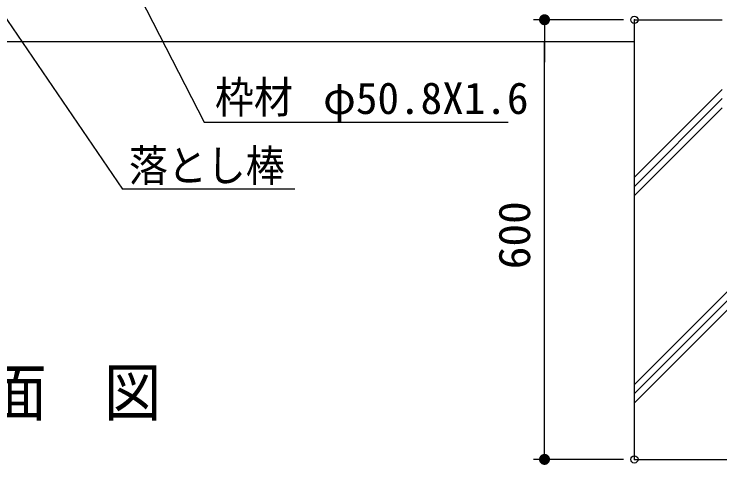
# Model space of a CAD drawing. Units: millimetres, scale not verified. Extents: x -4455 to 4455, y -3150 to 3150.
# Drawn here: x 1649 to 2612, y -981 to -366 of the extents above; entities that cross this region are included whole.
import ezdxf
from ezdxf.enums import TextEntityAlignment as Align

# ---------------------------------------------------------------- set-up
doc = ezdxf.new("R2010")
doc.units = ezdxf.units.MM
doc.header["$LTSCALE"] = 20
doc.header["$PDMODE"] = 32
doc.header["$PDSIZE"] = 10
for name, color, linetype, lineweight in [('0-2_KOUZOU', 7, 'Continuous', 25), ('0-3_SUNPOU', 1, 'Continuous', 25), ('0-4_HATCH', 4, 'Continuous', 25), ('0-5_0', 4, 'Continuous', 25), ('0-6_KISO', 7, 'Continuous', 25), ('0-9_1', 7, 'Continuous', 25)]:
    doc.layers.add(name, color=color, linetype=linetype, lineweight=lineweight)
doc.layers.add('0-7_DEFPOINTS', color=7, linetype='Continuous')
doc.styles.add('ＭＳ ゴシック', font='')
doc.styles.get('ＭＳ ゴシック').set_extended_font_data('MS Gothic')

# ---------------------------------------------------------------- blocks, each defined once
blk = doc.blocks.new('X2')
at = {"layer": '0-5_0'}
for p, q in [((87989.6, 35797.9), (89182, 36990.3)), ((87989.6, 36047.9), (88932, 36990.3)), ((87989.6, 36297.9), (88682, 36990.3)), ((84384.6, 32692.9), (86779.6, 35087.9)), ((84384.6, 32442.9), (86779.6, 34837.9)), ((84384.6, 32192.9), (86779.6, 34587.9)), ((84384.6, 27036.1), (90384.6, 33036.1)), ((84384.6, 26786.1), (90384.6, 32786.1)), ((84384.6, 26536.1), (90384.6, 32536.1)), ((87995.7, 24990.3), (90384.6, 27379.2)), ((88245.7, 24990.3), (90384.6, 27129.2)), ((88495.7, 24990.3), (90384.6, 26879.2))]:
    blk.add_line(p, q, dxfattribs=at)
blk = doc.blocks.new('M1')
at = {"layer": '0-3_SUNPOU'}
blk.add_line((-5, 0), (-38.58, 0), dxfattribs=at)
for points in [[(0, 0), (-5, 0), (-4.96, 0.63)], [(0, 0), (-4.96, -0.63), (-5, 0)], [(0, 0), (-4.96, 0.63), (-4.84, 1.24)], [(0, 0), (-4.84, -1.24), (-4.96, -0.63)], [(0, 0), (-4.84, 1.24), (-4.65, 1.84)], [(0, 0), (-4.65, -1.84), (-4.84, -1.24)], [(0, 0), (-4.65, 1.84), (-4.38, 2.41)], [(0, 0), (-4.38, -2.41), (-4.65, -1.84)], [(0, 0), (-4.38, 2.41), (-4.05, 2.94)], [(0, 0), (-4.05, -2.94), (-4.38, -2.41)], [(0, 0), (-4.05, 2.94), (-3.64, 3.42)], [(0, 0), (-3.64, -3.42), (-4.05, -2.94)], [(0, 0), (-3.64, 3.42), (-3.19, 3.85)], [(0, 0), (-3.19, -3.85), (-3.64, -3.42)], [(0, 0), (-3.19, 3.85), (-2.68, 4.22)], [(0, 0), (-2.68, -4.22), (-3.19, -3.85)], [(0, 0), (-2.68, 4.22), (-2.13, 4.52)], [(0, 0), (-2.13, -4.52), (-2.68, -4.22)], [(0, 0), (-2.13, 4.52), (-1.55, 4.76)], [(0, 0), (-1.55, -4.76), (-2.13, -4.52)], [(0, 0), (-1.55, 4.76), (-0.94, 4.91)], [(0, 0), (-0.94, -4.91), (-1.55, -4.76)], [(0, 0), (-0.94, 4.91), (-0.31, 4.99)], [(0, 0), (-0.31, -4.99), (-0.94, -4.91)], [(0, 0), (-0.31, 4.99), (0.31, 4.99)], [(0, 0), (0.31, -4.99), (-0.31, -4.99)], [(0, 0), (0.31, 4.99), (0.94, 4.91)], [(0, 0), (0.94, 4.91), (1.55, 4.76)], [(0, 0), (1.55, 4.76), (2.13, 4.52)], [(0, 0), (2.13, 4.52), (2.68, 4.22)], [(0, 0), (2.68, 4.22), (3.19, 3.85)], [(0, 0), (3.19, 3.85), (3.64, 3.42)], [(0, 0), (3.64, 3.42), (4.05, 2.94)], [(0, 0), (4.05, 2.94), (4.38, 2.41)], [(0, 0), (4.38, 2.41), (4.65, 1.84)], [(0, 0), (4.65, 1.84), (4.84, 1.24)], [(0, 0), (4.84, 1.24), (4.96, 0.63)], [(0, 0), (4.96, 0.63), (5, 0)], [(0, 0), (0.94, -4.91), (0.31, -4.99)], [(0, 0), (1.55, -4.76), (0.94, -4.91)], [(0, 0), (2.13, -4.52), (1.55, -4.76)], [(0, 0), (2.68, -4.22), (2.13, -4.52)], [(0, 0), (3.19, -3.85), (2.68, -4.22)], [(0, 0), (3.64, -3.42), (3.19, -3.85)], [(0, 0), (4.05, -2.94), (3.64, -3.42)], [(0, 0), (4.38, -2.41), (4.05, -2.94)], [(0, 0), (4.65, -1.84), (4.38, -2.41)], [(0, 0), (4.84, -1.24), (4.65, -1.84)], [(0, 0), (4.96, -0.63), (4.84, -1.24)], [(0, 0), (5, 0), (4.96, -0.63)]]:
    blk.add_solid(points, dxfattribs=at)

msp = doc.modelspace()

# ---------------------------------------------------------------- linework, layer by layer
at = {"layer": '0-3_SUNPOU'}
for p, q in [((1706.33, -118.8), (1908.09, -512.97)), ((1619.65, -344.94), (1796.75, -604.53)), ((2480.64, -373.38), (2357.95, -373.38)), ((2372.95, -943.38), (2372.95, -403.38)), ((1908.09, -512.97), (2323.3, -512.97)), ((2032.03, -604.53), (1796.75, -604.53)), ((2480.64, -973.38), (2357.95, -973.38))]:
    msp.add_line(p, q, dxfattribs=at)
at = {"layer": '0-6_KISO'}
for p, q in [((2495.64, -373.38), (2615.39, -373.38)), ((2495.64, -973.38), (2495.64, -373.38)), ((2495.64, -403.37), (796.14, -403.38)), ((2495.64, -973.38), (2795.64, -973.38))]:
    msp.add_line(p, q, dxfattribs=at)
at = {"layer": '0-7_DEFPOINTS'}
for p in [(2372.95, -373.38), (2495.64, -373.38), (2495.64, -973.38)]:
    msp.add_point(p, dxfattribs=at)

# ---------------------------------------------------------------- block references
at = {"layer": '0-3_SUNPOU', "xscale": 1.5, "yscale": 1.5}
for p, rotation in [((2372.95, -373.38), 90), ((2372.95, -973.38), 270)]:
    msp.add_blockref('M1', p, dxfattribs=dict(at, rotation=rotation))
at = {"layer": '0-4_HATCH', "xscale": 0.05, "yscale": 0.05}
msp.add_blockref('X2', (-1723.59, -2222.9), dxfattribs=at)

# ---------------------------------------------------------------- texts
at = {"layer": '0-2_KOUZOU', "color": 3, "style": 'ＭＳ ゴシック'}
msp.add_text('φ50.8X1.6', height=43.3, dxfattribs=at).set_placement((2070.65, -514.98), align=Align.BOTTOM_LEFT)
at = {"layer": '0-3_SUNPOU', "color": 3, "style": 'ＭＳ ゴシック', "width": 0.9}
for s, p in [('枠材', (1923.03, -513.75)), ('落とし棒', (1805.56, -606.99))]:
    msp.add_text(s, height=43.3, dxfattribs=at).set_placement(p, align=Align.BOTTOM_LEFT)
at = {"layer": '0-3_SUNPOU', "color": 3, "style": 'ＭＳ ゴシック', "width": 1.05}
msp.add_text('600', height=43.3, rotation=90, dxfattribs=at).set_placement((2366.28, -713.88), align=Align.BOTTOM_LEFT)
at = {"layer": '0-9_1', "color": 4, "style": 'ＭＳ ゴシック', "width": 0.9}
msp.add_text('正\u3000面\u3000図', height=63.67, dxfattribs=at).set_placement((1458.99, -932.81), align=Align.BOTTOM_LEFT)

doc.saveas('drawing.dxf')
